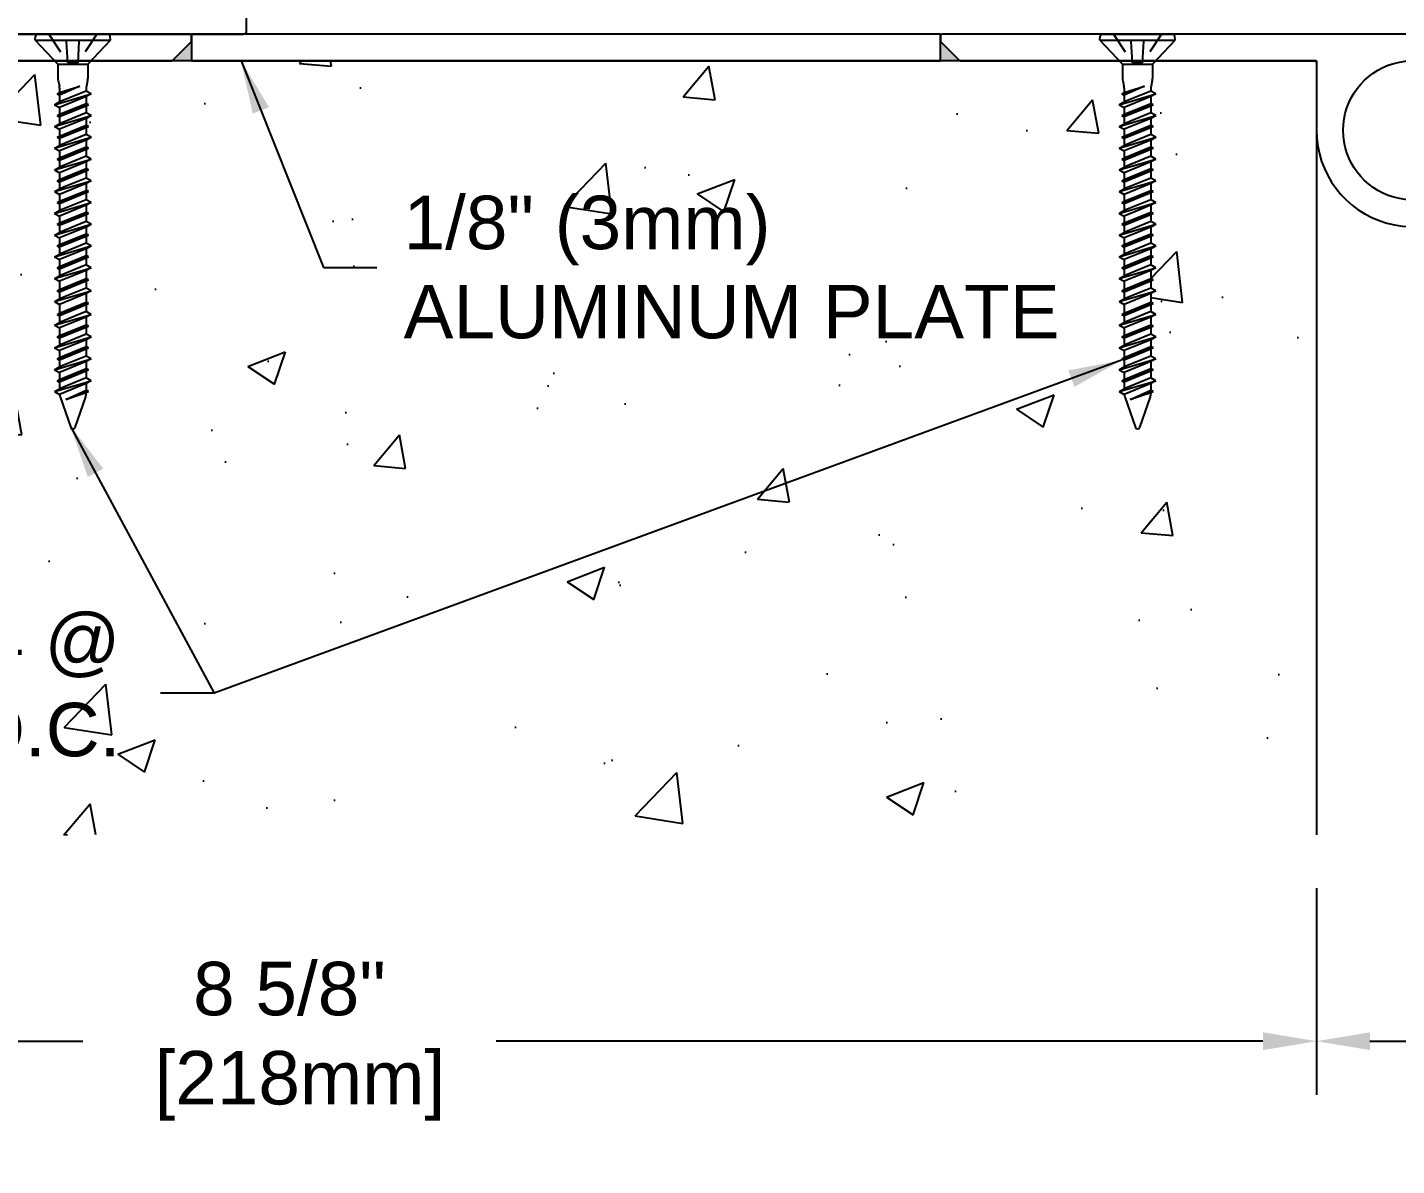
# Model space of a CAD drawing. Header units: inches. Extents: x -8.3 to 57.2, y -1.5 to 12.4.
# Drawn here: x -0.17 to 6.23, y -1.55 to 3.77 of the extents above; entities that cross this region are included whole.
import ezdxf

# ---------------------------------------------------------------- set-up
doc = ezdxf.new("R2010")
doc.units = ezdxf.units.IN
doc.header["$MEASUREMENT"] = 0
doc.linetypes.add('DASHED', pattern=[0.75, 0.5, -0.25])
for name, color, linetype in [('Anchors', 4, 'Continuous'), ('Conditions', 1, 'Continuous'), ('Dimensions', 3, 'Continuous'), ('Metals', 7, 'Continuous'), ('Text', 2, 'Continuous')]:
    doc.layers.add(name, color=color, linetype=linetype)
doc.styles.add('ARIAL', font='arial.ttf')
doc.dimstyles.new('Arial', dxfattribs={"dimtxt": 0.25, "dimasz": 0.25, "dimexe": 0.25, "dimexo": 0.25, "dimgap": 0.25, "dimtad": 0, "dimtih": 1, "dimtoh": 1, "dimdec": 4, "dimzin": 0, "dimdsep": 46, "dimlunit": 4, "dimtxsty": 'ARIAL', "dimcen": 0.25, "dimadec": 0, "dimazin": 0, "dimtfac": 1, "dimtdec": 4, "dimtofl": 0, "dimtmove": 0, "dimatfit": 3, "dimfxl": 0, "dimfrac": 2, "dimtolj": 1, "dimtzin": 0, "dimarcsym": 0})

# ---------------------------------------------------------------- blocks, each defined once
blk = doc.blocks.new('*D12')
at = {"layer": 'Defpoints', "color": 0}
for p in [(5.8539, 0), (17.8539, 0), (17.8539, -0.9653)]:
    blk.add_point(p, dxfattribs=at)
at = {"layer": 'Dimensions', "color": 0, "lineweight": -2}
for p, q in [((5.8539, -0.25), (5.8539, -1.2153)), ((17.8539, -0.25), (17.8539, -1.2153)), ((6.1039, -0.9653), (10.8945, -0.9653)), ((17.6039, -0.9653), (12.8275, -0.9653))]:
    blk.add_line(p, q, dxfattribs=at)
at = {"layer": 'Dimensions', "color": 0}
for points in [[(6.1039, -0.9237), (6.1039, -1.007), (5.8539, -0.9653)], [(17.6039, -0.9237), (17.6039, -1.007), (17.8539, -0.9653)]]:
    blk.add_solid(points, dxfattribs=at)
at = {"layer": 'Dimensions', "color": 0, "insert": (11.861, -0.9653), "char_height": 0.25, "attachment_point": 5, "style": 'ARIAL'}
blk.add_mtext("\\A1;1'\\P [305mm]", dxfattribs=at)
blk = doc.blocks.new('A$C63CB1885')
for p, q in [((-0.1762, 0), (-0.1747, 0.0182)), ((-0.1762, 0), (0.1762, 0)), ((-0.1762, 0), (-0.0698, -0.1125)), ((-0.1634, 0.0285), (0.1634, 0.0285)), ((0.0698, -0.1125), (0.1762, 0)), ((0.1762, 0), (0.1747, 0.0182)), ((-0.0698, -0.1125), (0.0698, -0.1125)), ((-0.0698, -0.1125), (-0.0698, -0.1796)), ((0.0698, -0.1125), (0.0698, -0.1796)), ((-0.0687, -0.1892), (-0.0633, -0.2152)), ((0.0687, -0.1892), (0.0633, -0.2152)), ((-0.0863, -0.3019), (0.0862, -0.2511)), ((-0.0737, -0.2511), (0.0321, -0.2146)), ((-0.0737, -0.2511), (-0.0622, -0.2449)), ((-0.0737, -0.2511), (-0.0622, -0.2573)), ((-0.0623, -0.2248), (-0.0622, -0.2449)), ((-0.0622, -0.2449), (0.0321, -0.2146)), ((0.0321, -0.2146), (-0.0622, -0.2573)), ((0.0622, -0.2382), (-0.0622, -0.289)), ((0.0622, -0.2248), (0.0622, -0.2382)), ((0.0862, -0.2511), (0.0622, -0.264)), ((0.0862, -0.2511), (0.0622, -0.2382)), ((-0.0863, -0.3019), (-0.0622, -0.289)), ((-0.0863, -0.3019), (-0.0622, -0.3148)), ((-0.0737, -0.3527), (0.0737, -0.3019)), ((-0.0622, -0.2573), (-0.0622, -0.289)), ((0.0622, -0.264), (-0.0622, -0.3148)), ((-0.0622, -0.3465), (0.0622, -0.2957)), ((0.0622, -0.308), (-0.0622, -0.3588)), ((-0.0622, -0.3148), (-0.0622, -0.3465)), ((0.0622, -0.264), (0.0622, -0.2957)), ((0.0737, -0.3019), (0.0622, -0.2957)), ((0.0737, -0.3019), (0.0622, -0.308)), ((0.0622, -0.308), (0.0622, -0.3397)), ((-0.0863, -0.4034), (0.0862, -0.3527)), ((-0.0737, -0.3527), (-0.0622, -0.3465)), ((-0.0737, -0.3527), (-0.0622, -0.3588)), ((0.0622, -0.3397), (-0.0622, -0.3905)), ((-0.0622, -0.3588), (-0.0622, -0.3905)), ((0.0622, -0.3656), (-0.0622, -0.4164)), ((0.0862, -0.3527), (0.0622, -0.3656)), ((0.0622, -0.3656), (0.0622, -0.3973)), ((0.0862, -0.3527), (0.0622, -0.3397)), ((-0.0863, -0.4034), (-0.0622, -0.3905)), ((-0.0863, -0.4034), (-0.0622, -0.4164)), ((-0.0737, -0.4542), (0.0737, -0.4034)), ((-0.0622, -0.4481), (0.0622, -0.3973)), ((0.0622, -0.4096), (-0.0622, -0.4604)), ((-0.0622, -0.4164), (-0.0622, -0.4481)), ((0.0622, -0.4413), (-0.0622, -0.4921)), ((0.0737, -0.4034), (0.0622, -0.3973)), ((0.0737, -0.4034), (0.0622, -0.4096)), ((0.0622, -0.4096), (0.0622, -0.4413)), ((0.0862, -0.4542), (0.0622, -0.4413)), ((-0.0863, -0.505), (0.0862, -0.4542)), ((-0.0863, -0.505), (-0.0622, -0.4921)), ((-0.0863, -0.505), (-0.0622, -0.5179)), ((-0.0737, -0.4542), (-0.0622, -0.4481)), ((-0.0737, -0.4542), (-0.0622, -0.4604)), ((-0.0737, -0.5558), (0.0737, -0.505)), ((-0.0622, -0.4604), (-0.0622, -0.4921)), ((0.0622, -0.4671), (-0.0622, -0.5179)), ((-0.0622, -0.5496), (0.0622, -0.4988)), ((0.0622, -0.5112), (-0.0622, -0.5619)), ((0.0862, -0.4542), (0.0622, -0.4671)), ((0.0622, -0.4671), (0.0622, -0.4988)), ((0.0737, -0.505), (0.0622, -0.4988)), ((0.0737, -0.505), (0.0622, -0.5112)), ((0.0622, -0.5112), (0.0622, -0.5429)), ((-0.0863, -0.6066), (0.0862, -0.5558)), ((-0.0737, -0.5558), (-0.0622, -0.5496)), ((-0.0737, -0.5558), (-0.0622, -0.5619)), ((-0.0622, -0.5179), (-0.0622, -0.5496)), ((0.0622, -0.5429), (-0.0622, -0.5936)), ((-0.0622, -0.5619), (-0.0622, -0.5936)), ((0.0622, -0.5687), (-0.0622, -0.6195)), ((0.0862, -0.5558), (0.0622, -0.5687)), ((0.0622, -0.5687), (0.0622, -0.6004)), ((0.0862, -0.5558), (0.0622, -0.5429)), ((-0.0863, -0.6066), (-0.0622, -0.5936)), ((-0.0863, -0.6066), (-0.0622, -0.6195)), ((-0.0737, -0.6573), (0.0737, -0.6066)), ((-0.0622, -0.6512), (0.0622, -0.6004)), ((0.0622, -0.6127), (-0.0622, -0.6635)), ((-0.0622, -0.6195), (-0.0622, -0.6512)), ((0.0737, -0.6066), (0.0622, -0.6004)), ((0.0737, -0.6066), (0.0622, -0.6127)), ((0.0622, -0.6127), (0.0622, -0.6444)), ((-0.0863, -0.7081), (0.0862, -0.6573)), ((-0.0863, -0.7081), (-0.0622, -0.6952)), ((-0.0737, -0.6573), (-0.0622, -0.6512)), ((-0.0737, -0.6573), (-0.0622, -0.6635)), ((0.0622, -0.6444), (-0.0622, -0.6952)), ((-0.0622, -0.6635), (-0.0622, -0.6952)), ((0.0622, -0.6703), (-0.0622, -0.721)), ((-0.0622, -0.7527), (0.0622, -0.702)), ((0.0862, -0.6573), (0.0622, -0.6703)), ((0.0622, -0.6703), (0.0622, -0.702)), ((0.0737, -0.7081), (0.0622, -0.702)), ((0.0862, -0.6573), (0.0622, -0.6444)), ((-0.0863, -0.7081), (-0.0622, -0.721)), ((-0.0863, -0.8097), (0.0862, -0.7589)), ((-0.0737, -0.7589), (0.0737, -0.7081)), ((-0.0737, -0.7589), (-0.0622, -0.7527)), ((-0.0737, -0.7589), (-0.0622, -0.7651)), ((0.0622, -0.7143), (-0.0622, -0.7651)), ((-0.0622, -0.721), (-0.0622, -0.7527)), ((0.0622, -0.746), (-0.0622, -0.7968)), ((-0.0622, -0.7651), (-0.0622, -0.7967)), ((0.0737, -0.7081), (0.0622, -0.7143)), ((0.0622, -0.7143), (0.0622, -0.746)), ((0.0862, -0.7589), (0.0622, -0.7718)), ((0.0862, -0.7589), (0.0622, -0.746)), ((-0.0863, -0.8097), (-0.0622, -0.7968)), ((-0.0863, -0.8097), (-0.0622, -0.8226)), ((-0.0737, -0.8605), (0.0737, -0.8097)), ((0.0622, -0.7718), (-0.0622, -0.8226)), ((-0.0622, -0.8543), (0.0622, -0.8035)), ((0.0622, -0.8159), (-0.0622, -0.8666)), ((-0.0622, -0.8226), (-0.0622, -0.8543)), ((0.0622, -0.7718), (0.0622, -0.8035)), ((0.0737, -0.8097), (0.0622, -0.8035)), ((0.0737, -0.8097), (0.0622, -0.8159)), ((0.0622, -0.8159), (0.0622, -0.8475)), ((-0.0863, -0.9112), (0.0862, -0.8605)), ((-0.0737, -0.8605), (-0.0622, -0.8543)), ((-0.0737, -0.8605), (-0.0622, -0.8666)), ((0.0622, -0.8475), (-0.0622, -0.8983)), ((-0.0622, -0.8666), (-0.0622, -0.8983)), ((0.0622, -0.8734), (-0.0622, -0.9242)), ((0.0862, -0.8605), (0.0622, -0.8734)), ((0.0622, -0.8734), (0.0622, -0.9051)), ((0.0862, -0.8605), (0.0622, -0.8475)), ((-0.0863, -0.9112), (-0.0622, -0.8983)), ((-0.0863, -0.9112), (-0.0622, -0.9242)), ((-0.0737, -0.962), (0.0737, -0.9112)), ((-0.0737, -0.962), (-0.0622, -0.9559)), ((-0.0622, -0.9559), (0.0622, -0.9051)), ((0.0622, -0.9174), (-0.0622, -0.9682)), ((-0.0622, -0.9242), (-0.0622, -0.9558)), ((0.0622, -0.9491), (-0.0622, -0.9999)), ((0.0737, -0.9112), (0.0622, -0.9051)), ((0.0737, -0.9112), (0.0622, -0.9174)), ((0.0622, -0.9174), (0.0622, -0.9491)), ((0.0862, -0.962), (0.0622, -0.9491)), ((-0.0863, -1.0128), (0.0862, -0.962)), ((-0.0863, -1.0128), (-0.0622, -0.9999)), ((-0.0863, -1.0128), (-0.0622, -1.0257)), ((-0.0737, -0.962), (-0.0622, -0.9682)), ((-0.0737, -1.0636), (0.0737, -1.0128)), ((-0.0622, -0.9682), (-0.0622, -0.9999)), ((0.0622, -0.975), (-0.0622, -1.0257)), ((-0.0622, -1.0574), (0.0622, -1.0066)), ((0.0622, -1.019), (-0.0622, -1.0698)), ((0.0862, -0.962), (0.0622, -0.975)), ((0.0622, -0.975), (0.0622, -1.0066)), ((0.0737, -1.0128), (0.0622, -1.0066)), ((0.0737, -1.0128), (0.0622, -1.019)), ((0.0622, -1.019), (0.0622, -1.0507)), ((-0.0863, -1.1144), (0.0862, -1.0636)), ((-0.0737, -1.0636), (-0.0622, -1.0574)), ((-0.0737, -1.0636), (-0.0622, -1.0698)), ((-0.0622, -1.0257), (-0.0622, -1.0574)), ((0.0622, -1.0507), (-0.0622, -1.1015)), ((-0.0622, -1.0697), (-0.0622, -1.1014)), ((0.0622, -1.0765), (-0.0622, -1.1273)), ((0.0862, -1.0636), (0.0622, -1.0765)), ((0.0622, -1.0765), (0.0622, -1.1145)), ((0.0862, -1.0636), (0.0622, -1.0507)), ((-0.0863, -1.1144), (-0.0622, -1.1015)), ((-0.0863, -1.1144), (-0.0622, -1.1273)), ((-0.0737, -1.1715), (0.0737, -1.1207)), ((-0.0622, -1.1653), (0.0622, -1.1145)), ((0.0622, -1.1269), (-0.0622, -1.1776)), ((-0.0622, -1.1273), (-0.0622, -1.1653)), ((0.0737, -1.1207), (0.0622, -1.1145)), ((0.0737, -1.1207), (0.0622, -1.1269)), ((0.0622, -1.1269), (0.0622, -1.1585)), ((-0.0863, -1.2223), (0.0862, -1.1715)), ((-0.0863, -1.2223), (-0.0622, -1.2093)), ((-0.0737, -1.1715), (-0.0622, -1.1653)), ((-0.0737, -1.1715), (-0.0622, -1.1776)), ((0.0622, -1.1585), (-0.0622, -1.2093)), ((-0.0622, -1.1776), (-0.0622, -1.2093)), ((0.0622, -1.1844), (-0.0622, -1.2352)), ((0.0862, -1.1715), (0.0622, -1.1844)), ((0.0622, -1.1844), (0.0622, -1.2247)), ((0.0862, -1.1715), (0.0622, -1.1585)), ((-0.0863, -1.2223), (-0.0622, -1.2352)), ((-0.0737, -1.2816), (0.0737, -1.2308)), ((-0.0737, -1.2816), (-0.0622, -1.2754)), ((-0.0622, -1.2754), (0.0622, -1.2247)), ((-0.0622, -1.2352), (-0.0622, -1.2754)), ((0.0622, -1.237), (-0.0622, -1.2878)), ((0.0622, -1.2687), (-0.0622, -1.3195)), ((0.0737, -1.2308), (0.0622, -1.2247)), ((0.0737, -1.2308), (0.0622, -1.237)), ((0.0622, -1.237), (0.0622, -1.2687)), ((0.0862, -1.2816), (0.0622, -1.2687)), ((-0.0863, -1.3324), (0.0862, -1.2816)), ((-0.0863, -1.3324), (-0.0622, -1.3195)), ((-0.0863, -1.3324), (-0.0622, -1.3453)), ((-0.0737, -1.2816), (-0.0622, -1.2878)), ((-0.0737, -1.3872), (0.0737, -1.3365)), ((-0.0622, -1.2877), (-0.0622, -1.3194)), ((0.0622, -1.2945), (-0.0622, -1.3453)), ((-0.0622, -1.3811), (0.0622, -1.3303)), ((0.0622, -1.3426), (-0.0622, -1.3934)), ((0.0862, -1.2816), (0.0622, -1.2945)), ((0.0622, -1.2945), (0.0622, -1.3303)), ((0.0737, -1.3365), (0.0622, -1.3303)), ((0.0737, -1.3365), (0.0622, -1.3426)), ((0.0622, -1.3426), (0.0622, -1.3743)), ((-0.0863, -1.438), (0.0862, -1.3872)), ((-0.0737, -1.3872), (-0.0622, -1.3811)), ((-0.0737, -1.3872), (-0.0622, -1.3934)), ((-0.0622, -1.3453), (-0.0622, -1.381)), ((0.0622, -1.3743), (-0.0622, -1.4251)), ((-0.0622, -1.3934), (-0.0622, -1.4251)), ((0.0622, -1.4002), (-0.0622, -1.4509)), ((0.0862, -1.3872), (0.0622, -1.4002)), ((0.0622, -1.4002), (0.0622, -1.4326)), ((0.0862, -1.3872), (0.0622, -1.3743)), ((-0.0863, -1.438), (-0.0622, -1.4251)), ((-0.0863, -1.438), (-0.0622, -1.4509)), ((-0.0737, -1.4895), (0.0737, -1.4387)), ((-0.0622, -1.4833), (0.0622, -1.4326)), ((0.0622, -1.4449), (-0.0622, -1.4957)), ((-0.0622, -1.4509), (-0.0622, -1.4833)), ((0.0737, -1.4387), (0.0622, -1.4326)), ((0.0737, -1.4387), (0.0622, -1.4449)), ((0.0622, -1.4449), (0.0622, -1.4766)), ((-0.0863, -1.5403), (0.0862, -1.4895)), ((-0.0863, -1.5403), (-0.0622, -1.5274)), ((-0.0737, -1.4895), (-0.0622, -1.4833)), ((-0.0737, -1.4895), (-0.0622, -1.4957)), ((0.0622, -1.4766), (-0.0622, -1.5274)), ((-0.0622, -1.4956), (-0.0621, -1.5273)), ((0.0622, -1.5024), (-0.0622, -1.5532)), ((-0.0622, -1.5856), (0.0622, -1.5348)), ((0.0862, -1.4895), (0.0622, -1.5024)), ((0.0622, -1.5024), (0.0622, -1.5348)), ((0.0737, -1.541), (0.0622, -1.5348)), ((0.0862, -1.4895), (0.0622, -1.4766)), ((-0.0863, -1.5403), (-0.0622, -1.5532)), ((-0.0863, -1.6425), (0.0862, -1.5918)), ((-0.0737, -1.5918), (0.0737, -1.541)), ((-0.0737, -1.5918), (-0.0622, -1.5856)), ((-0.0737, -1.5918), (-0.0622, -1.5979)), ((0.0622, -1.5471), (-0.0622, -1.5979)), ((0.0622, -1.5788), (-0.0622, -1.6296)), ((-0.0621, -1.5532), (-0.0621, -1.5856)), ((-0.0621, -1.5979), (-0.0621, -1.6296)), ((0.0737, -1.541), (0.0622, -1.5471)), ((0.0622, -1.5471), (0.0622, -1.5788)), ((0.0862, -1.5918), (0.0622, -1.6047)), ((0.0862, -1.5918), (0.0622, -1.5788)), ((-0.0863, -1.6425), (-0.0622, -1.6296)), ((-0.0863, -1.6425), (-0.0622, -1.6555)), ((0.0622, -1.6047), (-0.0622, -1.6555)), ((-0.0335, -1.6795), (0.0622, -1.6364)), ((-0.0335, -1.6795), (0.0737, -1.6425)), ((0.0622, -1.6487), (-0.0335, -1.6795)), ((0.0622, -1.6047), (0.0622, -1.6522)), ((0.0737, -1.6425), (0.0622, -1.6364)), ((0.0737, -1.6425), (0.0622, -1.6487)), ((-0.0596, -1.6676), (-0.0096, -1.8103)), ((0.0596, -1.6676), (0.0096, -1.8103))]:
    blk.add_line(p, q)
at = {"linetype": 'DASHED', "ltscale": 0.025}
for p, q in [((-0.1125, 0.0285), (-0.024, -0.1065)), ((-0.024, -0.1065), (-0.0311, 0.0283)), ((0.024, -0.1065), (0.0311, 0.0285)), ((0.1125, 0.0285), (0.024, -0.1065)), ((-0.024, -0.1065), (0.024, -0.1065))]:
    blk.add_line(p, q, dxfattribs=at)
for centre, radius, start, end in [((-0.1634, 0.0173), 0.0112, 90, 175), ((0.1634, 0.0173), 0.0112, 5, 90), ((-0.0233, -0.1796), 0.0465, 180, 191.9357), ((0.0233, -0.1796), 0.0465, 348.0643, 0), ((-0.1088, -0.2248), 0.0465, 0, 11.9357), ((0.1087, -0.2248), 0.0465, 168.0643, 180), ((-0.0158, -1.6522), 0.0465, 183.94761, 199.30575), ((0.0158, -1.6522), 0.0465, 340.69425, 0), ((0, -1.806), 0.0106, 204.10008, 335.89992)]:
    blk.add_arc(centre, radius, start, end)
blk = doc.blocks.new('TF316134')
blk.add_blockref('A$C63CB1885', (0, -0.0285))
blk = doc.blocks.new('NB703')
at = {"linetype": 'Continuous', "flags": 128}
blk.add_lwpolyline([(-0.5525, 0), (0.5525, 0, 0.414214), (0.5625, 0.01), (0.5625, 0.74, -0.414214), (0.5725, 0.75), (0.8816, 0.75, -0.198912), (0.8887, 0.7471), (1.5553, 0.0804, -0.065543), (1.5569, 0.0784), (1.5992, 0.005, 0.267949), (1.6079, 0), (2.6859, 0, 0.198912), (2.6929, 0.0029), (2.78, 0.09), (2.78, 0.115, 0.414214), (2.77, 0.125), (1.6801, 0.125, -0.267949), (1.6714, 0.13), (1.6569, 0.1551, 0.065543), (1.6553, 0.1572), (0.9404, 0.8721, 0.198912), (0.9334, 0.875), (0.4475, 0.875, 0.414214), (0.4375, 0.865), (0.4375, 0.135, -0.414214), (0.4275, 0.125), (-0.5525, 0.125, 0.414214), (-0.5625, 0.115), (-0.5625, 0.01, 0.414214)], format="xyb", close=True, dxfattribs=at)
blk = doc.blocks.new('*D16')
at = {"layer": 'Defpoints', "color": 0}
for p in [(-2.7458, 3.6273), (5.8539, 0), (5.8539, -0.9653)]:
    blk.add_point(p, dxfattribs=at)
at = {"layer": 'Dimensions', "color": 0, "lineweight": -2}
for p, q in [((-2.7458, 3.3773), (-2.7458, -1.2153)), ((5.8539, -0.25), (5.8539, -1.2153)), ((-2.4958, -0.9653), (0.0875, -0.9653)), ((5.6039, -0.9653), (2.0205, -0.9653))]:
    blk.add_line(p, q, dxfattribs=at)
at = {"layer": 'Dimensions', "color": 0}
for points in [[(-2.4958, -0.9237), (-2.4958, -1.007), (-2.7458, -0.9653)], [(5.6039, -0.9237), (5.6039, -1.007), (5.8539, -0.9653)]]:
    blk.add_solid(points, dxfattribs=at)
at = {"layer": 'Dimensions', "color": 0, "insert": (1.054, -0.9653), "char_height": 0.25, "attachment_point": 5, "style": 'ARIAL'}
blk.add_mtext('\\A1;8 5/8"\\P [218mm]', dxfattribs=at)
blk = doc.blocks.new('PS212A')
at = {"linetype": 'Continuous', "flags": 128}
blk.add_lwpolyline([(0.4499, 0.125), (-1.7472, 0.125, 0.414214), (-1.7572, 0.115), (-1.7572, 0.0941, 0.198912), (-1.7543, 0.0871), (-1.6701, 0.0029, 0.198912), (-1.6631, 0), (-0.01, 0, -0.414214), (0, -0.01), (0, -0.3249, 0.758338), (0.8344, -0.5587, 0.420887), (0.8308, -0.5448), (0.7399, -0.4923, 0.405496), (0.7264, -0.4957, -3.520953), (0.7264, -0.1541, 0.405496), (0.7399, -0.1575), (0.8308, -0.105, 0.420887), (0.8344, -0.0912, 0.261868)], format="xyb", close=True, dxfattribs=at)
blk = doc.blocks.new('NBT123')
blk.add_lwpolyline([(-0.985, 0.61, 0.414214), (-1, 0.625), (-1.8238, 0.625, 0.668179), (-1.8344, 0.5994), (-1.1144, -0.1206, 0.198912), (-1.1038, -0.125), (0, -0.125, 0.414214), (0.015, -0.11), (0.015, -0.015, 0.414214), (0, 0), (-0.97, 0, -0.414214), (-0.985, 0.015)], format="xyb", close=True)

msp = doc.modelspace()

# ---------------------------------------------------------------- hatches: boundary and pattern name
for points in [[(0.59374, 3.70438, 0.1989124), (0.59667, 3.71145), (0.59667, 3.61733), (0.50255, 3.61733, 0.1989124), (0.50962, 3.62026)], [(4.0996, 3.70438, -0.1989124), (4.09667, 3.71145), (4.09667, 3.61733), (4.1908, 3.61733, -0.1989124), (4.18373, 3.62026)]]:
    msp.add_hatch(color=253).paths.add_polyline_path(points)
at = {"layer": 'Conditions'}
h = msp.add_hatch(dxfattribs=at)
h.set_pattern_fill('AR-CONC', color=256, scale=0.25, style=0)
h.paths.add_polyline_path([(5.85386, 3.60733, 0.4142136), (5.84387, 3.61733), (5.10223, 3.61733), (5.08708, 3.60133), (5.08708, 3.52937), (5.08059, 3.49865, 0.1329555), (5.08195, 3.47439), (5.10358, 3.46273), (5.07958, 3.44981), (5.07958, 3.41812), (5.09103, 3.41195), (5.07958, 3.40579), (5.07958, 3.3741), (5.10358, 3.36117), (5.07958, 3.34825), (5.07958, 3.31655), (5.09103, 3.31039), (5.07958, 3.30423), (5.07958, 3.27253), (5.10358, 3.25961), (5.07958, 3.24669), (5.07958, 3.21499), (5.09103, 3.20883), (5.07958, 3.20267), (5.07958, 3.17097), (5.10358, 3.15805), (5.07958, 3.14512), (5.07958, 3.11343), (5.09103, 3.10727), (5.07958, 3.1011), (5.07958, 3.06941), (5.10358, 3.05648), (5.07958, 3.04356), (5.07958, 3.01187), (5.09103, 3.0057), (5.07958, 2.99954), (5.07958, 2.96785), (5.10358, 2.95492), (5.07958, 2.942), (5.07958, 2.9103), (5.09103, 2.90414), (5.07958, 2.89798), (5.07958, 2.86628), (5.10358, 2.85336), (5.07958, 2.84044), (5.07958, 2.80874), (5.09103, 2.80258), (5.07958, 2.79642), (5.07958, 2.76472), (5.10358, 2.7518), (5.07958, 2.73887), (5.07958, 2.70718), (5.09103, 2.70102), (5.07958, 2.69485), (5.07958, 2.66316), (5.10358, 2.65023), (5.07958, 2.63731), (5.07958, 2.5993), (5.09103, 2.59314), (5.07958, 2.58697), (5.07958, 2.55528), (5.10358, 2.54235), (5.07958, 2.52943), (5.07958, 2.48917), (5.09103, 2.48301), (5.07958, 2.47684), (5.07958, 2.44515), (5.10358, 2.43223), (5.07958, 2.4193), (5.07958, 2.38354), (5.09103, 2.37738), (5.07958, 2.37121), (5.07958, 2.33952), (5.10358, 2.32659), (5.07958, 2.31367), (5.07958, 2.28128), (5.09103, 2.27511), (5.07958, 2.26895), (5.07958, 2.23726), (5.10358, 2.22433), (5.07958, 2.21141), (5.07958, 2.17902), (5.09103, 2.17285), (5.07958, 2.16669), (5.07958, 2.135), (5.10358, 2.12207), (5.07958, 2.10915), (5.07958, 2.07745), (5.09103, 2.07129), (5.07958, 2.06513), (5.07958, 2.0537), (5.02756, 1.90519, -0.709275), (5.00769, 1.90352), (4.95307, 2.05945), (4.93108, 2.07129), (4.95519, 2.08427), (4.95519, 2.11586), (4.94364, 2.12207), (4.95519, 2.12829), (4.95518, 2.16058), (4.93108, 2.17355), (4.95518, 2.18653), (4.95518, 2.21812), (4.94364, 2.22433), (4.95518, 2.23054), (4.95518, 2.26284), (4.93108, 2.27581), (4.95517, 2.28879), (4.95517, 2.32039), (4.94364, 2.32659), (4.95517, 2.3328), (4.95517, 2.36848), (4.93108, 2.38145), (4.95517, 2.39441), (4.95516, 2.42603), (4.94364, 2.43223), (4.95516, 2.43843), (4.95516, 2.47861), (4.93108, 2.49157), (4.95516, 2.50454), (4.95516, 2.53616), (4.94364, 2.54235), (4.95515, 2.54855), (4.95515, 2.5865), (4.93108, 2.59945), (4.95515, 2.61241), (4.95515, 2.64404), (4.94364, 2.65023), (4.95515, 2.65643), (4.95514, 2.68806), (4.93108, 2.70102), (4.95514, 2.71397), (4.95514, 2.74561), (4.94364, 2.7518), (4.95514, 2.75799), (4.95514, 2.78963), (4.93108, 2.80258), (4.95513, 2.81553), (4.95513, 2.84718), (4.94364, 2.85336), (4.95513, 2.85954), (4.95513, 2.8912), (4.93108, 2.90414), (4.95513, 2.91709), (4.95512, 2.94874), (4.94364, 2.95492), (4.95512, 2.9611), (4.95512, 2.99276), (4.93108, 3.0057), (4.95512, 3.01865), (4.95512, 3.05031), (4.94364, 3.05648), (4.95511, 3.06266), (4.95511, 3.09433), (4.93108, 3.10727), (4.95511, 3.1202), (4.95511, 3.15188), (4.94364, 3.15805), (4.95511, 3.16422), (4.9551, 3.1959), (4.93108, 3.20883), (4.9551, 3.22176), (4.9551, 3.25344), (4.94364, 3.25961), (4.9551, 3.26578), (4.9551, 3.29746), (4.93108, 3.31039), (4.95509, 3.32332), (4.95509, 3.35501), (4.94364, 3.36117), (4.95509, 3.36734), (4.95509, 3.39903), (4.93108, 3.41195), (4.95509, 3.42488), (4.95508, 3.45657), (4.94364, 3.46273), (4.95508, 3.4689), (4.95508, 3.48904, 0.1287466), (4.95297, 3.5125, -0.0696153), (4.94859, 3.52462), (4.95508, 3.49389), (4.95508, 3.4689), (5.04942, 3.49918), (4.95508, 3.45657), (4.95509, 3.42488), (5.07958, 3.47566), (5.07958, 3.49389), (5.08608, 3.52462, 0.0521265), (5.08708, 3.53423), (5.08708, 3.60133), (4.94758, 3.60133), (4.94758, 3.53423, 0.128787), (4.94969, 3.51076, -0.0696153), (4.95408, 3.49865), (4.94758, 3.52937), (4.94758, 3.60133), (4.93244, 3.61733), (0.1266, 3.61733), (0.11145, 3.60133), (0.11145, 3.52937), (0.10496, 3.49865, 0.1329555), (0.10632, 3.47439), (0.12795, 3.46273), (0.10395, 3.44981), (0.10395, 3.41812), (0.1154, 3.41195), (0.10395, 3.40579), (0.10395, 3.3741), (0.12795, 3.36117), (0.10395, 3.34825), (0.10395, 3.31655), (0.1154, 3.31039), (0.10395, 3.30423), (0.10395, 3.27253), (0.12795, 3.25961), (0.10395, 3.24669), (0.10395, 3.21499), (0.1154, 3.20883), (0.10395, 3.20267), (0.10395, 3.17097), (0.12795, 3.15805), (0.10395, 3.14512), (0.10395, 3.11343), (0.1154, 3.10727), (0.10395, 3.1011), (0.10395, 3.06941), (0.12795, 3.05648), (0.10395, 3.04356), (0.10395, 3.01187), (0.1154, 3.0057), (0.10395, 2.99954), (0.10395, 2.96785), (0.12795, 2.95492), (0.10395, 2.942), (0.10395, 2.9103), (0.1154, 2.90414), (0.10395, 2.89798), (0.10395, 2.86628), (0.12795, 2.85336), (0.10395, 2.84044), (0.10395, 2.80874), (0.1154, 2.80258), (0.10395, 2.79642), (0.10395, 2.76472), (0.12795, 2.7518), (0.10395, 2.73887), (0.10395, 2.70718), (0.1154, 2.70102), (0.10395, 2.69485), (0.10395, 2.66316), (0.12795, 2.65023), (0.10395, 2.63731), (0.10395, 2.5993), (0.1154, 2.59314), (0.10395, 2.58697), (0.10395, 2.55528), (0.12795, 2.54235), (0.10395, 2.52943), (0.10395, 2.48917), (0.1154, 2.48301), (0.10395, 2.47684), (0.10395, 2.44515), (0.12795, 2.43223), (0.10395, 2.4193), (0.10395, 2.38354), (0.1154, 2.37738), (0.10395, 2.37121), (0.10395, 2.33952), (0.12795, 2.32659), (0.10395, 2.31367), (0.10395, 2.28128), (0.1154, 2.27511), (0.10395, 2.26895), (0.10395, 2.23726), (0.12795, 2.22433), (0.10395, 2.21141), (0.10395, 2.17902), (0.1154, 2.17285), (0.10395, 2.16669), (0.10395, 2.135), (0.12795, 2.12207), (0.10395, 2.10915), (0.10395, 2.07745), (0.1154, 2.07129), (0.10395, 2.06513), (0.10395, 2.0537), (0.05193, 1.90519, -0.709275), (0.03206, 1.90352), (-0.02256, 2.05945), (-0.04455, 2.07129), (-0.02044, 2.08427), (-0.02044, 2.11586), (-0.03199, 2.12207), (-0.02044, 2.12829), (-0.02044, 2.16058), (-0.04455, 2.17355), (-0.02044, 2.18653), (-0.02045, 2.21812), (-0.03199, 2.22433), (-0.02045, 2.23054), (-0.02045, 2.26284), (-0.04455, 2.27581), (-0.02045, 2.28879), (-0.02046, 2.32039), (-0.03199, 2.32659), (-0.02046, 2.3328), (-0.02046, 2.36848), (-0.04455, 2.38145), (-0.02046, 2.39441), (-0.02046, 2.42603), (-0.03199, 2.43223), (-0.02046, 2.43843), (-0.02047, 2.47861), (-0.04455, 2.49157), (-0.02047, 2.50454), (-0.02047, 2.53616), (-0.03199, 2.54235), (-0.02047, 2.54855), (-0.02048, 2.5865), (-0.04455, 2.59945), (-0.02048, 2.61241), (-0.02048, 2.64404), (-0.03199, 2.65023), (-0.02048, 2.65643), (-0.02048, 2.68806), (-0.04455, 2.70102), (-0.02049, 2.71397), (-0.02049, 2.74561), (-0.03199, 2.7518), (-0.02049, 2.75799), (-0.02049, 2.78963), (-0.04455, 2.80258), (-0.02049, 2.81553), (-0.0205, 2.84718), (-0.03199, 2.85336), (-0.0205, 2.85954), (-0.0205, 2.8912), (-0.04455, 2.90414), (-0.0205, 2.91709), (-0.0205, 2.94874), (-0.03199, 2.95492), (-0.0205, 2.9611), (-0.02051, 2.99276), (-0.04455, 3.0057), (-0.02051, 3.01865), (-0.02051, 3.05031), (-0.03199, 3.05648), (-0.02051, 3.06266), (-0.02052, 3.09433), (-0.04455, 3.10727), (-0.02052, 3.1202), (-0.02052, 3.15188), (-0.03199, 3.15805), (-0.02052, 3.16422), (-0.02052, 3.1959), (-0.04455, 3.20883), (-0.02052, 3.22176), (-0.02053, 3.25344), (-0.03199, 3.25961), (-0.02053, 3.26578), (-0.02053, 3.29746), (-0.04455, 3.31039), (-0.02053, 3.32332), (-0.02054, 3.35501), (-0.03199, 3.36117), (-0.02054, 3.36734), (-0.02054, 3.39903), (-0.04455, 3.41195), (-0.02054, 3.42488), (-0.02054, 3.45657), (-0.03199, 3.46273), (-0.02054, 3.4689), (-0.02055, 3.48904, 0.1287466), (-0.02265, 3.5125, -0.0696153), (-0.02704, 3.52462), (-0.02055, 3.49389), (-0.02054, 3.4689), (0.0738, 3.49918), (-0.02054, 3.45657), (-0.02054, 3.42488), (0.10395, 3.47566), (0.10395, 3.49389), (0.11045, 3.52462, 0.0521265), (0.11145, 3.53423), (0.11145, 3.60133), (-0.02805, 3.60133), (-0.02805, 3.53423, 0.128787), (-0.02594, 3.51076, -0.0696153), (-0.02155, 3.49865), (-0.02805, 3.52937), (-0.02805, 3.60133), (-0.04319, 3.61733), (-2.89583, 3.61733), (-2.89583, 4.36733), (-4.74583, 4.36733), (-4.74583, 0), (5.85386, 0)])
h.paths.add_polyline_path([(-5.61273, 2.43006), (-4.22631, 2.43006), (-4.22631, 3.36454), (-5.61273, 3.36454)], flags=9)
h.paths.add_polyline_path([(1.48683, 2.20444), (4.81306, 2.20444), (4.81306, 3.13628), (1.48683, 3.13628)], flags=24)
h.paths.add_polyline_path([(-6.33109, 0.5523), (-3.38447, 0.5523), (-3.38447, 1.48858), (-6.33109, 1.48858)], flags=9)
h.paths.add_polyline_path([(-2.5899, 0.22446), (0.35672, 0.22446), (0.35672, 1.16073), (-2.5899, 1.16073)], flags=24)
h.paths.add_polyline_path([(2.20345, 3.08554), (3.61051, 3.08554), (3.61051, 3.60071), (2.20345, 3.60071)], flags=24)
h.paths.add_polyline_path([(-6.92799, 1.50141), (-3.42918, 1.50141), (-3.42918, 2.43599), (-6.92799, 2.43599)], flags=9)

# ---------------------------------------------------------------- linework, layer by layer
for q in [(-2.89583, 3.61733), (5.85386, 0)]:
    msp.add_line((5.85386, 3.61733), q, dxfattribs=at)
at = {"layer": 'Metals'}
msp.add_lwpolyline([(0.59667, 3.61733), (4.09667, 3.61733), (4.09667, 3.74233), (0.59667, 3.74233)], close=True, dxfattribs=at)

# ---------------------------------------------------------------- block references
at = {"layer": 'Anchors'}
for p in [(0.0417, 3.74233), (5.01733, 3.74233)]:
    msp.add_blockref('TF316134', p, dxfattribs=at)
at = {"layer": 'Metals'}
for name, p in [('NB703', (-2.18333, 3.61733)), ('NBT123', (0.83886, 3.86733)), ('PS212A', (5.85386, 3.61733))]:
    msp.add_blockref(name, p, dxfattribs=at)

# ---------------------------------------------------------------- texts
at = {"layer": 'Text', "char_height": 0.25, "style": 'ARIAL'}
for s, insert, width, attachment_point in [('1/8" (3mm) \\PALUMINUM PLATE', (1.58736, 2.65169), 4.0266462, 4), ('TF316134 @\\P20" (508mm) O.C.', (0.26386, 0.66207), 3.1226208, 6)]:
    msp.add_mtext(s, dxfattribs=dict(at, insert=insert, width=width, attachment_point=attachment_point))

# ---------------------------------------------------------------- dimensions: what is measured, and where the dimension line sits
at = {"layer": 'Dimensions'}
for base, p1, p2, picture, middle in [((5.85386, -0.96535), (-2.74583, 3.62733), (5.85386, 0), '*D16', (1.05402, -0.96535)), ((17.85386, -0.96535), (5.85386, 0), (17.85386, 0), '*D12', (11.86103, -0.96535))]:
    dim = msp.add_linear_dim(base=base, p1=p1, p2=p2, dimstyle='Arial', override={"dimpost": '\\X'}, dxfattribs=at)
    dim.commit()
    dim.dimension.update_dxf_attribs({"geometry": picture, "text_midpoint": middle, "dimtype": 160})

# ---------------------------------------------------------------- leaders
at = {"layer": 'Text', "annotation_type": 0, "has_hookline": 1}
for points, override, hookline_direction, text_width in [([(0.82758, 3.6176), (1.21236, 2.65169), (1.46236, 2.65169)], {"dimgap": 0.125, "dimtad": 0}, 0, 3.04741), ([(0.0293, 1.91141), (0.70136, 0.66207), (0.45136, 0.66207)], {"dimgap": 0.1875, "dimtad": 0}, 1, 2.78104)]:
    msp.add_leader(points, dimstyle='Arial', override=override, dxfattribs=dict(at, hookline_direction=hookline_direction, text_width=text_width))
at = {"layer": 'Text'}
msp.add_leader([(4.94308, 2.21787), (0.70136, 0.66207)], dimstyle='Arial', dxfattribs=at)

doc.saveas('drawing.dxf')
